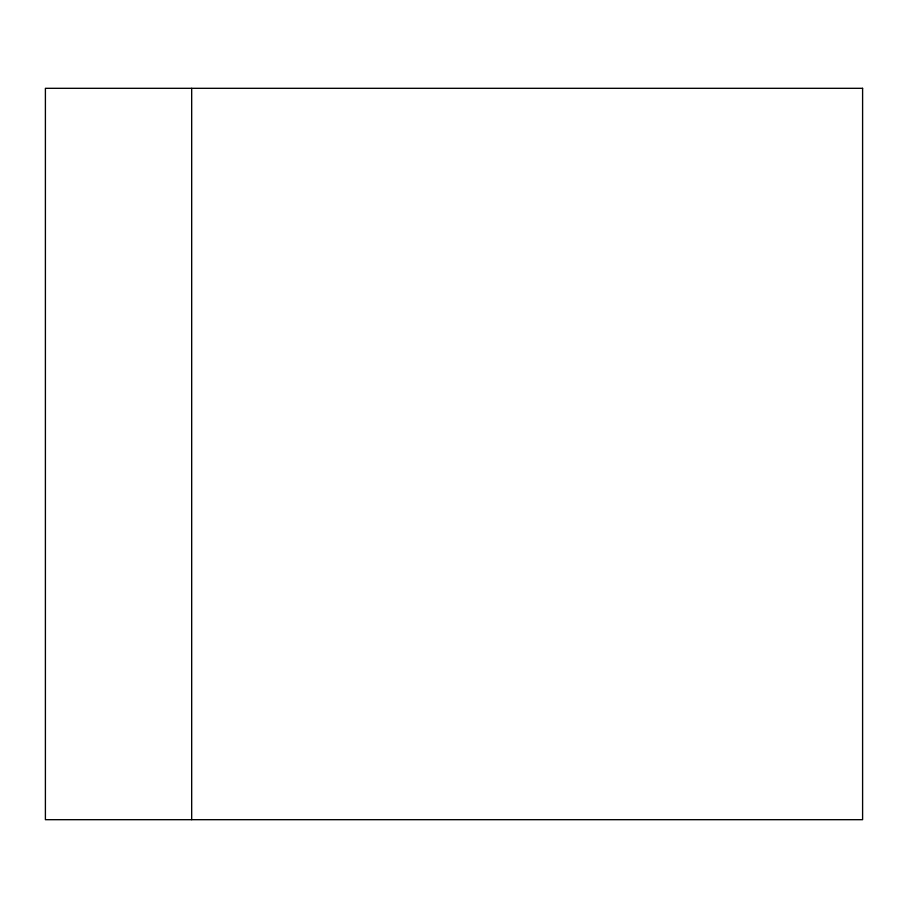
<?xml version="1.0" encoding="UTF-8"?>
<svg xmlns="http://www.w3.org/2000/svg" width="908" height="908" viewBox="0 0 908 908"><rect width="100%" height="100%" fill="white"/><g stroke="black" fill="none" stroke-linecap="round" stroke-linejoin="round"><path stroke-width="1.36" d="M191.679 88.314L191.679 819.686M862.6 88.314L45.4 88.314L45.4 819.686L862.6 819.686L862.6 88.314"/></g></svg>
